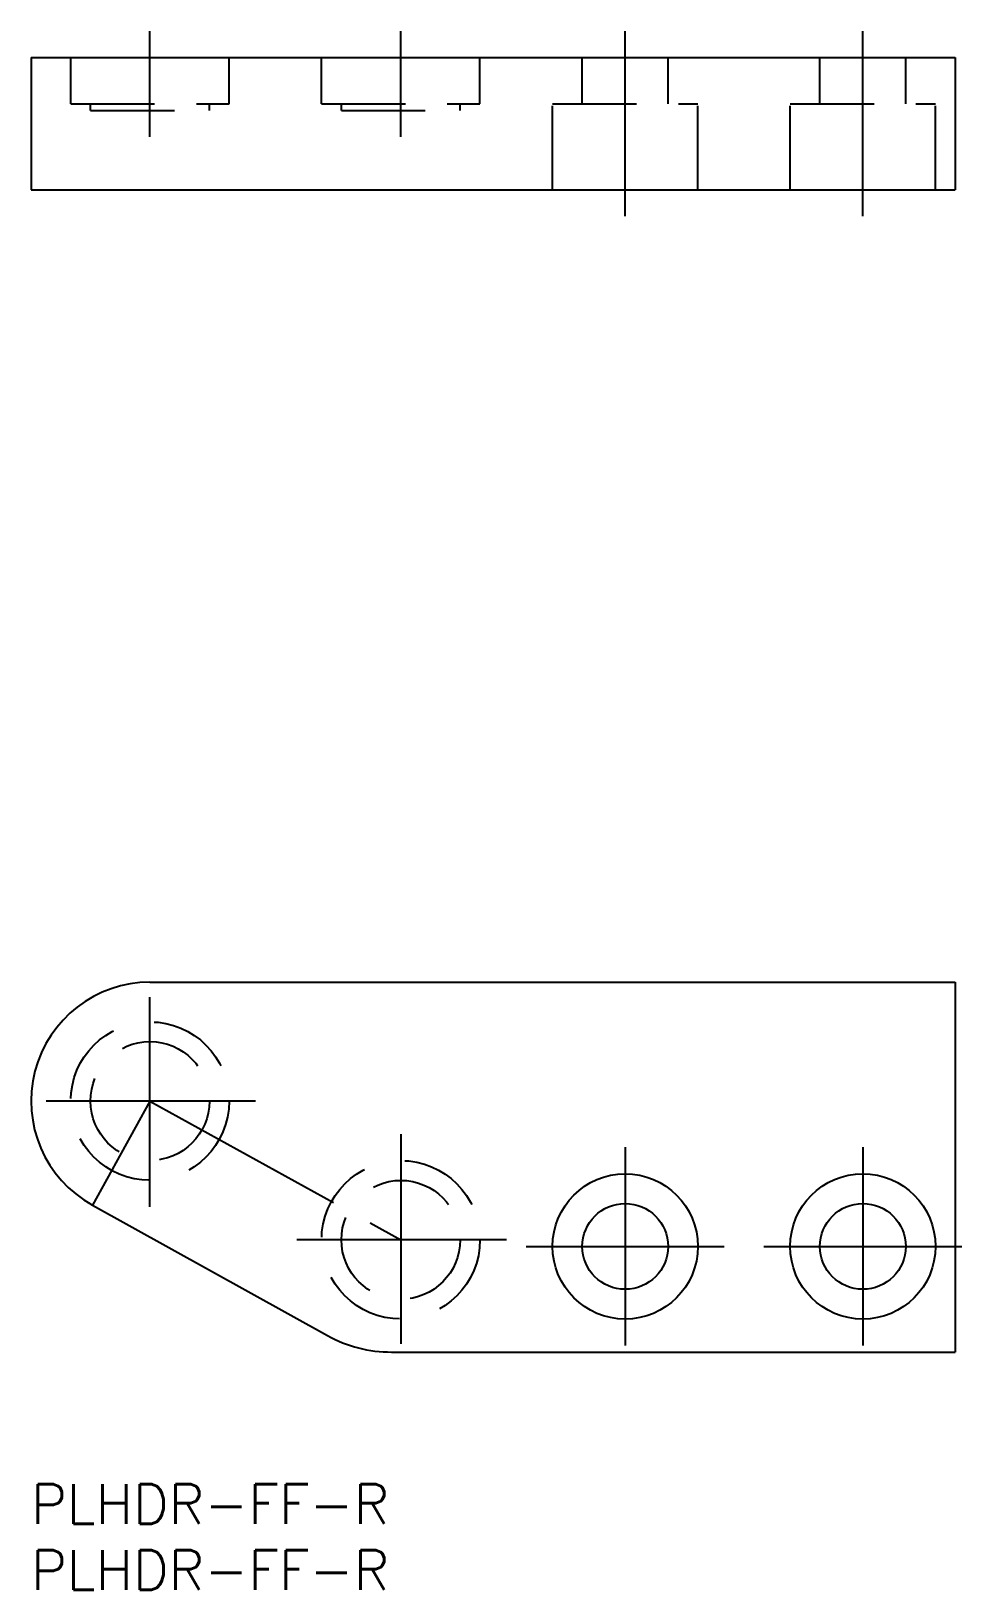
# Model space of a CAD drawing. Extents: x 0 to 70, y -8 to 110.
import ezdxf

# ---------------------------------------------------------------- set-up
doc = ezdxf.new("R2010")
doc.units = 0
doc.header["$LTSCALE"] = 0.5
doc.linetypes.add('CENTER', pattern=[50.8, 31.75, -6.35, 6.35, -6.35])
doc.linetypes.add('DASHED', pattern=[19.05, 12.7, -6.35])
for name, color, linetype in [('MSM_CENTER', 1, 'CENTER'), ('MSM_CONTINUOUS', 7, 'CONTINUOUS'), ('MSM_DASHED', 4, 'DASHED'), ('MSM_PART_NUMBER', 7, 'CONTINUOUS')]:
    doc.layers.add(name, color=color, linetype=linetype)
doc.styles.get("Standard").update_dxf_attribs({"font": 'txt.shx', "height": 3, "bigfont": 'bigfont.shx'})

msp = doc.modelspace()

# ---------------------------------------------------------------- linework, layer by layer
at = {"layer": 'MSM_CENTER'}
for p, q in [((9, 102), (9, 110)), ((28, 102), (28, 110)), ((45, 96), (45, 110)), ((63, 96), (63, 110)), ((9, 21), (9, 37)), ((17, 29), (1, 29)), ((9, 29), (4.64, 21.13)), ((9, 29), (28, 18.5)), ((28, 26.5), (28, 10.5)), ((45, 25.5), (45, 10.5)), ((63, 25.5), (63, 10.5)), ((36, 18.5), (20, 18.5)), ((37.5, 18), (52.5, 18)), ((55.5, 18), (70.5, 18))]:
    msp.add_line(p, q, dxfattribs=at)
at = {"layer": 'MSM_CONTINUOUS'}
for p, q in [((0, 108), (0, 98)), ((0, 108), (70, 108)), ((70, 108), (70, 98)), ((0, 98), (70, 98)), ((9, 38), (70, 38)), ((70, 38), (70, 10)), ((4.64, 21.13), (22.45, 11.25)), ((27.3, 10), (70, 10))]:
    msp.add_line(p, q, dxfattribs=at)
for centre, radius in [((45, 18), 5.5), ((63, 18), 5.5), ((45, 18), 3.25), ((63, 18), 3.25)]:
    msp.add_circle(centre, radius, dxfattribs=at)
for centre, radius, start, end in [((9, 29), 9, 90, 241), ((27.3, 20), 10, 241, 270)]:
    msp.add_arc(centre, radius, start, end, dxfattribs=at)
at = {"layer": 'MSM_DASHED'}
for p, q in [((3, 104.5), (3, 108)), ((15, 104.5), (15, 108)), ((22, 104.5), (22, 108)), ((34, 104.5), (34, 108)), ((41.75, 104.5), (41.75, 108)), ((48.25, 104.5), (48.25, 108)), ((59.75, 104.5), (59.75, 108)), ((66.25, 104.5), (66.25, 108)), ((3, 104.5), (15, 104.5)), ((4.5, 104), (4.5, 104.5)), ((4.5, 104), (13.5, 104)), ((13.5, 104), (13.5, 104.5)), ((22, 104.5), (34, 104.5)), ((23.5, 104), (23.5, 104.5)), ((23.5, 104), (32.5, 104)), ((32.5, 104), (32.5, 104.5)), ((39.5, 98), (39.5, 104.5)), ((39.5, 104.5), (50.5, 104.5)), ((50.5, 98), (50.5, 104.5)), ((57.5, 98), (57.5, 104.5)), ((57.5, 104.5), (68.5, 104.5)), ((68.5, 98), (68.5, 104.5))]:
    msp.add_line(p, q, dxfattribs=at)
for centre, radius in [((9, 29), 6), ((9, 29), 4.5), ((28, 18.5), 6), ((28, 18.5), 4.5)]:
    msp.add_circle(centre, radius, dxfattribs=at)

# ---------------------------------------------------------------- texts
at = {"layer": 'MSM_PART_NUMBER'}
for p in [(0, -3), (0, -8)]:
    msp.add_text('PLHDR-FF-R', height=3, dxfattribs=at).set_placement(p)

doc.saveas('drawing.dxf')
